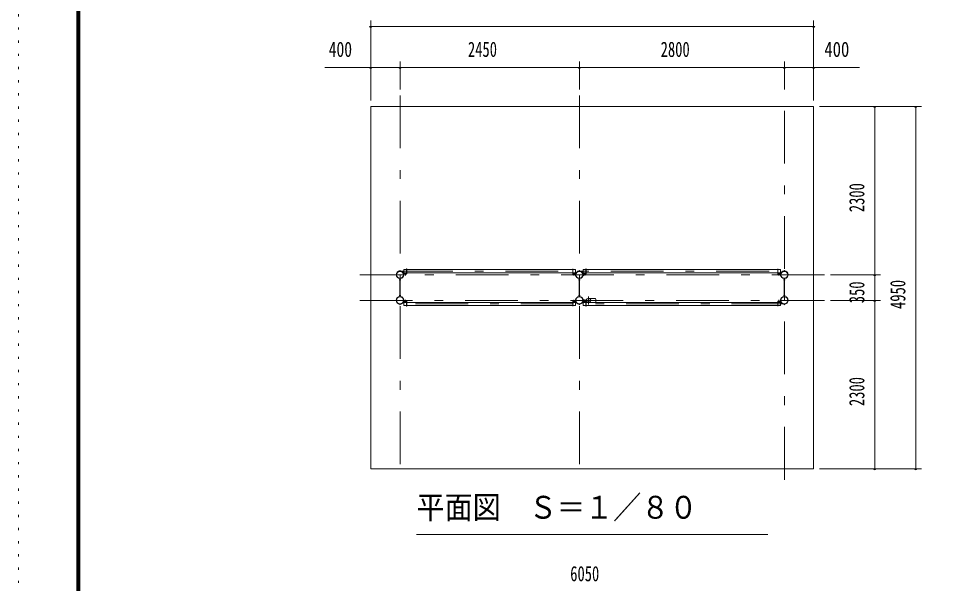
# Model space of a CAD drawing. Units: millimetres, scale not verified, with parts at other scales. Extents: x -34836 to 34836, y -16800 to 16800.
# Drawn here: x -12684 to -154, y -6191 to 1535 of the extents above; entities that cross this region are included whole.
import ezdxf
from ezdxf.enums import TextEntityAlignment as Align

# ---------------------------------------------------------------- set-up
doc = ezdxf.new("R2010")
doc.units = ezdxf.units.MM
doc.header["$LTSCALE"] = 60
doc.linetypes.add('USER3', pattern=[24, 12, -5, 2, -5])
doc.linetypes.add('USER4', pattern=[3, 0.5, -2.5])
for name, color, linetype, lineweight in [('0-2_1-08BOLD', 7, 'Continuous', 18), ('0-3_1-28CENTER', 3, 'USER3', 18), ('0-5_1-58DIM', 3, 'Continuous', 18), ('0-C_F-F1PAPER', 5, 'Continuous', 18), ('0-D_F-E_J_ADD', 5, 'USER4', 18)]:
    doc.layers.add(name, color=color, linetype=linetype, lineweight=lineweight)
doc.styles.add('ＭＳ ゴシック', font='')
doc.styles.get('ＭＳ ゴシック').set_extended_font_data('MS Gothic')

msp = doc.modelspace()

# ---------------------------------------------------------------- linework, layer by layer
at = {"layer": '0-2_1-08BOLD'}
for p, q in [((-7384.66, -1956.76), (-7414.25, -1956.76)), ((-7414.25, -1959.96), (-7384.66, -1959.96)), ((-5111.05, -1899.45), (-7379.46, -1899.45)), ((-7379.46, -1942.16), (-5111.05, -1942.16)), ((-5107.85, -1942.15), (-5072.75, -1942.15)), ((-5105.85, -1956.76), (-5076.25, -1956.76)), ((-5076.25, -1959.96), (-5105.85, -1959.96)), ((-5071.05, -1961.95), (-5071.05, -1981.95)), ((-4967.75, -1942.15), (-4932.65, -1942.15)), ((-4934.65, -1956.76), (-4964.25, -1956.76)), ((-4964.25, -1959.96), (-4934.65, -1959.96)), ((-2311.05, -1899.45), (-4929.45, -1899.45)), ((-4929.45, -1942.16), (-2311.05, -1942.16)), ((-2307.85, -1888.95), (-2307.85, -1954.75)), ((-2272.76, -1899.45), (-2307.85, -1899.45)), ((-2307.85, -1942.15), (-2272.76, -1942.15)), ((-2305.85, -1956.76), (-2276.25, -1956.76)), ((-2276.25, -1959.96), (-2305.85, -1959.96)), ((-2272.76, -1942.16), (-2272.76, -1899.45)), ((-7471.65, -2020.74), (-7471.65, -2269.17)), ((-7468.85, -2024.27), (-7471.65, -2024.27)), ((-7468.85, -2269.17), (-7468.85, -2020.74)), ((-5021.66, -2020.74), (-5021.66, -2269.17)), ((-5018.86, -2024.27), (-5021.66, -2024.27)), ((-5018.86, -2269.17), (-5018.86, -2020.74)), ((-2221.65, -2269.17), (-2221.65, -2020.74)), ((-2221.65, -2024.27), (-2218.85, -2024.27)), ((-2218.85, -2020.74), (-2218.85, -2269.17)), ((-7471.65, -2265.64), (-7468.85, -2265.64)), ((-7419.45, -2327.95), (-7419.45, -2307.96)), ((-7414.25, -2329.95), (-7384.66, -2329.95)), ((-7384.66, -2333.15), (-7414.25, -2333.15)), ((-7379.46, -2347.75), (-5111.05, -2347.75)), ((-5107.85, -2347.75), (-5072.76, -2347.75)), ((-5076.25, -2329.95), (-5105.85, -2329.95)), ((-5105.85, -2333.15), (-5076.25, -2333.15)), ((-5021.66, -2265.64), (-5018.86, -2265.64)), ((-4969.54, -2316.95), (-4923.34, -2316.95)), ((-4923.34, -2322.95), (-4969.54, -2322.95)), ((-4924.74, -2315.35), (-4968.06, -2315.35)), ((-4968.06, -2324.55), (-4924.74, -2324.55)), ((-4964.25, -2329.95), (-4934.65, -2329.95)), ((-4934.65, -2333.15), (-4964.25, -2333.15)), ((-4929.45, -2347.75), (-2311.05, -2347.75)), ((-4886.49, -2292.45), (-4801.9, -2292.45)), ((-4801.9, -2347.45), (-4886.49, -2347.45)), ((-2307.85, -2347.75), (-2272.76, -2347.75)), ((-2276.25, -2329.95), (-2305.85, -2329.95)), ((-2305.85, -2333.15), (-2276.25, -2333.15)), ((-2271.05, -2307.96), (-2271.05, -2327.95)), ((-2218.85, -2265.64), (-2221.65, -2265.64)), ((-5111.05, -2390.45), (-7379.46, -2390.45)), ((-2311.05, -2390.45), (-4929.45, -2390.45))]:
    msp.add_line(p, q, dxfattribs=at)
msp.add_lwpolyline([(-1820.26, 330.04), (-1820.26, -4619.95), (-7870.25, -4619.95), (-7870.25, 330.04)], close=True, dxfattribs=at)
for points in [[(-7416.26, -1961.95), (-7416.26, -1981.95), (-7419.45, -1981.95), (-7419.45, -1961.95)], [(-7382.66, -1899.45), (-7417.75, -1899.45), (-7417.75, -1942.16), (-7382.66, -1942.16)], [(-7379.46, -1954.75), (-7379.46, -1888.95), (-7382.66, -1888.95), (-7382.66, -1954.75)], [(-5107.85, -1954.75), (-5107.85, -1888.95), (-5111.05, -1888.95), (-5111.05, -1954.75)], [(-5072.75, -1942.16), (-5072.75, -1899.45), (-5107.85, -1899.45)], [(-5071.05, -1981.95), (-5074.25, -1981.95), (-5074.25, -1961.95)], [(-4969.45, -1961.95), (-4969.45, -1981.95), (-4966.25, -1981.95), (-4966.25, -1961.95)], [(-4932.65, -1899.45), (-4967.75, -1899.45), (-4967.75, -1942.16)], [(-4932.65, -1954.75), (-4932.65, -1888.95), (-4929.45, -1888.95), (-4929.45, -1954.75)], [(-2311.05, -1954.75), (-2311.05, -1888.95), (-2307.85, -1888.95)], [(-2274.25, -1961.95), (-2274.25, -1981.95), (-2271.05, -1981.95), (-2271.05, -1961.95)], [(-7471.65, -2052.27), (-7473.25, -2052.27), (-7473.25, -2022.27)], [(-7467.25, -2022.27), (-7467.25, -2052.27), (-7468.85, -2052.27)], [(-5023.26, -2022.27), (-5023.26, -2052.27), (-5021.66, -2052.27)], [(-5018.86, -2052.27), (-5017.26, -2052.27), (-5017.26, -2022.27)], [(-2223.25, -2022.27), (-2223.25, -2052.27), (-2221.65, -2052.27)], [(-2218.85, -2052.27), (-2217.25, -2052.27), (-2217.25, -2022.27)], [(-7471.65, -2237.64), (-7473.25, -2237.64), (-7473.25, -2267.64)], [(-7467.25, -2267.64), (-7467.25, -2237.64), (-7468.85, -2237.64)], [(-5023.26, -2267.64), (-5023.26, -2237.64), (-5021.66, -2237.64)], [(-5018.86, -2237.64), (-5017.26, -2237.64), (-5017.26, -2267.64)], [(-2223.25, -2267.64), (-2223.25, -2237.64), (-2221.65, -2237.64)], [(-2218.85, -2237.64), (-2217.25, -2237.64), (-2217.25, -2267.64)], [(-7419.45, -2307.96), (-7416.26, -2307.96), (-7416.26, -2327.95)], [(-7382.66, -2390.45), (-7417.75, -2390.45), (-7417.75, -2347.75), (-7382.66, -2347.75)], [(-7382.66, -2335.15), (-7382.66, -2400.96), (-7379.46, -2400.96), (-7379.46, -2335.15)], [(-5107.85, -2335.15), (-5107.85, -2400.96), (-5111.05, -2400.96), (-5111.05, -2335.15)], [(-5072.76, -2347.75), (-5072.76, -2390.45), (-5107.85, -2390.45)], [(-5071.05, -2327.95), (-5071.05, -2307.96), (-5074.25, -2307.96), (-5074.25, -2327.95)], [(-4966.25, -2327.95), (-4966.25, -2307.96), (-4969.45, -2307.96), (-4969.45, -2327.95)], [(-4932.65, -2390.45), (-4967.75, -2390.45), (-4967.75, -2347.75), (-4932.65, -2347.75)], [(-4929.45, -2335.15), (-4929.45, -2400.96), (-4932.65, -2400.96), (-4932.65, -2335.15)], [(-2307.85, -2335.15), (-2307.85, -2400.96), (-2311.05, -2400.96), (-2311.05, -2335.15)], [(-2272.76, -2347.75), (-2272.76, -2390.45), (-2307.85, -2390.45)], [(-2274.25, -2327.95), (-2274.25, -2307.96), (-2271.05, -2307.96)]]:
    msp.add_lwpolyline(points, dxfattribs=at)
for centre, radius in [((-7470.25, -1969.96), 50.8), ((-7470.25, -1969.96), 46.6), ((-7470.25, -1915.3), 2.25), ((-5020.25, -1969.96), 50.8), ((-5020.25, -1969.96), 46.6), ((-5020.25, -1915.3), 2.25), ((-2220.25, -1969.96), 50.8), ((-2220.25, -1969.96), 46.6), ((-2220.25, -1915.3), 2.25), ((-7470.25, -2319.95), 50.8), ((-7470.25, -2319.95), 46.6), ((-7470.25, -2374.61), 2.25), ((-5074.91, -2319.95), 2.25), ((-5020.25, -2319.95), 52.4), ((-5020.25, -2319.95), 50.8), ((-5020.25, -2319.95), 46.6), ((-5020.25, -2374.61), 2.25), ((-4896, -2319.95), 27.5), ((-4864.65, -2319.95), 2.25), ((-2220.25, -2319.95), 50.8), ((-2220.25, -2319.95), 46.6), ((-2220.25, -2374.61), 2.25)]:
    msp.add_circle(centre, radius, dxfattribs=at)
for centre, radius, start, end in [((-7470.25, -1969.96), 52.4, 93.34433, 266.72241), ((-7470.25, -1915.3), 3.85, 322.09248, 270), ((-7470.25, -1969.96), 52.4, 273.28569, 90), ((-7414.25, -1961.95), 5.2, 90, 180), ((-7414.25, -1961.95), 2, 90, 180), ((-7384.66, -1954.75), 2, 270, 0), ((-7384.66, -1954.75), 5.2, 270, 0), ((-5105.85, -1954.75), 5.2, 180, 270), ((-5105.85, -1954.75), 2, 180, 270), ((-5076.25, -1961.95), 5.2, 0, 90), ((-5076.25, -1961.95), 2, 0, 90), ((-5020.25, -1969.96), 52.4, 90, 266.71431), ((-5020.25, -1915.3), 3.85, 270, 217.90752), ((-5020.25, -1969.96), 52.4, 273.27759, 86.65567), ((-4964.25, -1961.95), 5.2, 90, 180), ((-4964.25, -1961.95), 2, 90, 180), ((-4934.65, -1954.75), 2, 270, 0), ((-4934.65, -1954.75), 5.2, 270, 0), ((-2305.85, -1954.75), 5.2, 180, 270), ((-2305.85, -1954.75), 2, 180, 270), ((-2276.25, -1961.95), 5.2, 0, 90), ((-2276.25, -1961.95), 2, 0, 90), ((-2220.25, -1969.96), 52.4, 93.34433, 266.72241), ((-2220.25, -1915.3), 3.85, 322.09248, 270), ((-2220.25, -1969.96), 52.4, 273.28569, 90), ((-7470.25, -2319.95), 52.4, 93.27759, 266.65567), ((-7470.25, -2374.61), 3.85, 90, 37.90752), ((-7470.25, -2319.95), 52.4, 270, 86.71431), ((-7414.25, -2327.95), 5.2, 180, 270), ((-7414.25, -2327.95), 2, 180, 270), ((-7384.66, -2335.15), 5.2, 0, 90), ((-7384.66, -2335.15), 2, 0, 90), ((-5105.85, -2335.15), 5.2, 90, 180), ((-5105.85, -2335.15), 2, 90, 180), ((-5074.91, -2319.95), 3.85, 52.09248, 0), ((-5076.25, -2327.95), 2, 270, 0), ((-5076.25, -2327.95), 5.2, 270, 0), ((-5020.25, -2374.61), 3.85, 142.09248, 90), ((-4964.25, -2327.95), 5.2, 180, 270), ((-4964.25, -2327.95), 2, 180, 270), ((-4934.65, -2335.15), 5.2, 0, 90), ((-4934.65, -2335.15), 2, 0, 90), ((-4896, -2319.95), 29.1, 0, 170.90512), ((-4896, -2319.95), 29.1, 189.09488, 354.06984), ((-4913.4, -2319.95), 44.9, 19.58864, 37.76454), ((-4913.4, -2319.95), 44.9, 322.23546, 340.41136), ((-4864.65, -2319.95), 3.85, 180, 128.65778), ((-4837.4, -2319.95), 44.9, 322.23546, 37.76454), ((-2305.85, -2335.15), 5.2, 90, 180), ((-2305.85, -2335.15), 2, 90, 180), ((-2276.25, -2327.95), 2, 270, 0), ((-2276.25, -2327.95), 5.2, 270, 0), ((-2220.25, -2319.95), 52.4, 93.27759, 266.65567), ((-2220.25, -2374.61), 3.85, 90, 37.90752), ((-2220.25, -2319.95), 52.4, 270, 86.71431)]:
    msp.add_arc(centre, radius, start, end, dxfattribs=at)
at = {"layer": '0-3_1-28CENTER'}
for p, q in [((-7470.25, 480.04), (-7470.25, -4769.95)), ((-5020.25, 480.04), (-5020.25, -4769.95)), ((-2220.25, -4769.95), (-2220.25, 480.04)), ((-1670.26, -1969.96), (-8020.25, -1969.96)), ((-7470.25, -1920.81), (-2220.26, -1920.81)), ((-7394.45, -1978.96), (-7394.45, -1937.16)), ((-5096.05, -1978.95), (-5096.05, -1937.16)), ((-4944.45, -1937.16), (-4944.45, -1978.95)), ((-2296.05, -1937.16), (-2296.05, -1978.95)), ((-7482.25, -2037.27), (-7458.25, -2037.27)), ((-5008.26, -2037.27), (-5032.26, -2037.27)), ((-2232.25, -2037.27), (-2208.25, -2037.27)), ((-7458.25, -2252.64), (-7482.25, -2252.64)), ((-5008.26, -2252.64), (-5032.26, -2252.64)), ((-2208.25, -2252.64), (-2232.25, -2252.64)), ((-8020.25, -2319.95), (-1670.26, -2319.95)), ((-2220.26, -2369.1), (-7470.25, -2369.1)), ((-7394.45, -2352.75), (-7394.45, -2310.95)), ((-5096.06, -2310.95), (-5096.06, -2352.75)), ((-4946.48, -2330.72), (-4946.48, -2309.19)), ((-4944.45, -2310.95), (-4944.45, -2352.75)), ((-4896, -2374.95), (-4896, -2264.95)), ((-2296.05, -2310.95), (-2296.05, -2352.75))]:
    msp.add_line(p, q, dxfattribs=at)
at = {"layer": '0-5_1-58DIM'}
for p, q in [((-7870.25, 1505.04), (-7870.25, 410.04)), ((-1820.26, 410.04), (-1820.26, 1505.04)), ((-7854.25, 1425.04), (-7886.25, 1425.04)), ((-7870.25, 1425.04), (-1820.26, 1425.04)), ((-1804.26, 1425.04), (-1836.26, 1425.04)), ((-7470.25, 945.04), (-7470.25, 560.04)), ((-5020.25, 945.04), (-5020.25, 560.04)), ((-2220.25, 560.04), (-2220.25, 945.04)), ((-7870.25, 865.04), (-8498.25, 865.04)), ((-7854.25, 865.04), (-7886.25, 865.04)), ((-7870.25, 865.04), (-7470.25, 865.04)), ((-7454.25, 865.04), (-7486.25, 865.04)), ((-7470.25, 865.04), (-5020.25, 865.04)), ((-5004.25, 865.04), (-5036.25, 865.04)), ((-5020.25, 865.04), (-2220.25, 865.04)), ((-2204.25, 865.04), (-2236.25, 865.04)), ((-2220.25, 865.04), (-1820.26, 865.04)), ((-1804.26, 865.04), (-1836.26, 865.04)), ((-1820.25, 865.04), (-1192.26, 865.04)), ((-1740.26, 330.04), (-345.26, 330.04)), ((-969.26, 330.04), (-1001.26, 330.04)), ((-985.26, -1969.96), (-985.26, 330.04)), ((-409.26, 330.04), (-441.26, 330.04)), ((-425.26, 330.04), (-425.26, -4619.95)), ((-905.26, -1969.96), (-1590.26, -1969.96)), ((-969.26, -1969.96), (-1001.26, -1969.96)), ((-985.26, -2319.95), (-985.26, -1969.96)), ((-1590.26, -2319.95), (-905.26, -2319.95)), ((-969.26, -2319.95), (-1001.26, -2319.95)), ((-985.26, -4619.95), (-985.26, -2319.95)), ((-345.26, -4619.95), (-1740.26, -4619.95)), ((-969.26, -4619.95), (-1001.26, -4619.95)), ((-409.26, -4619.95), (-441.26, -4619.95)), ((-7245.26, -5519.95), (-2445.26, -5519.95))]:
    msp.add_line(p, q, dxfattribs=at)
for centre in [(-7870.25, 1425.04), (-1820.26, 1425.04), (-7870.25, 865.04), (-7470.25, 865.04), (-5020.25, 865.04), (-2220.25, 865.04), (-1820.26, 865.04), (-985.26, 330.04), (-425.26, 330.04), (-985.26, -1969.96), (-985.26, -2319.95), (-985.26, -4619.95), (-425.26, -4619.95)]:
    msp.add_arc(centre, 16, 180, 0, dxfattribs=at)
at = {"layer": '0-C_F-F1PAPER'}
for points in [[(34036.13, -16000), (-11883.87, -16000), (-11883.87, 16160), (34036.13, 16160)], [(34032.13, -15996), (-11879.87, -15996), (-11879.87, 16156), (34032.13, 16156)], [(34028.13, -15992), (34028.13, 16152), (-11875.87, 16152), (-11875.87, -15992)], [(34024.13, -15988), (-11871.87, -15988), (-11871.87, 16148), (34024.13, 16148)], [(34020.13, -15984), (34020.13, 16144), (-11867.87, 16144), (-11867.87, -15984)], [(34016.13, -15980), (-11863.87, -15980), (-11863.87, 16140), (34016.13, 16140)], [(34012.13, -15976), (34012.13, 16136), (-11859.87, 16136), (-11859.87, -15976)], [(34008.13, -15972), (-11855.87, -15972), (-11855.87, 16132), (34008.13, 16132)], [(34004.13, -15968), (-11851.87, -15968), (-11851.87, 16128), (34004.13, 16128)], [(34000.13, -15964), (-11847.87, -15964), (-11847.87, 16124), (34000.13, 16124)], [(33996.13, -15960), (33996.13, 16120), (-11843.87, 16120), (-11843.87, -15960)]]:
    msp.add_lwpolyline(points, close=True, dxfattribs=at)
at = {"layer": '0-D_F-E_J_ADD'}
msp.add_lwpolyline([(34836.13, -16800), (-12683.87, -16800), (-12683.87, 16800), (34836.13, 16800)], close=True, dxfattribs=at)

# ---------------------------------------------------------------- texts
at = {"layer": '0-5_1-58DIM', "color": 7, "style": 'ＭＳ ゴシック'}
for s, height, width, p in [('400', 208.4, 0.75, (-8444.45, 945.04)), ('2450', 208.4, 0.7, (-6542.87, 945.04)), ('2800', 208.4, 0.7, (-3910.29, 945.04)), ('400', 208.4, 0.8, (-1673.97, 945.04)), ('平面図\u3000Ｓ＝１／８０', 312.6, 0.9, (-7245.26, -5397.32)), ('6050', 208.4, 0.7, (-5145.71, -6220.37))]:
    msp.add_text(s, height=height, dxfattribs=dict(at, width=width)).set_placement(p, align=Align.BOTTOM_LEFT)
at = {"layer": '0-5_1-58DIM', "color": 7, "style": 'ＭＳ ゴシック', "width": 0.7}
for s, p in [('2300', (-1065.26, -1114.25)), ('350', (-1065.26, -2358.19)), ('4950', (-505.26, -2437.04)), ('2300', (-1065.26, -3764.25))]:
    msp.add_text(s, height=208.4, rotation=90, dxfattribs=at).set_placement(p, align=Align.BOTTOM_LEFT)

doc.saveas('drawing.dxf')
